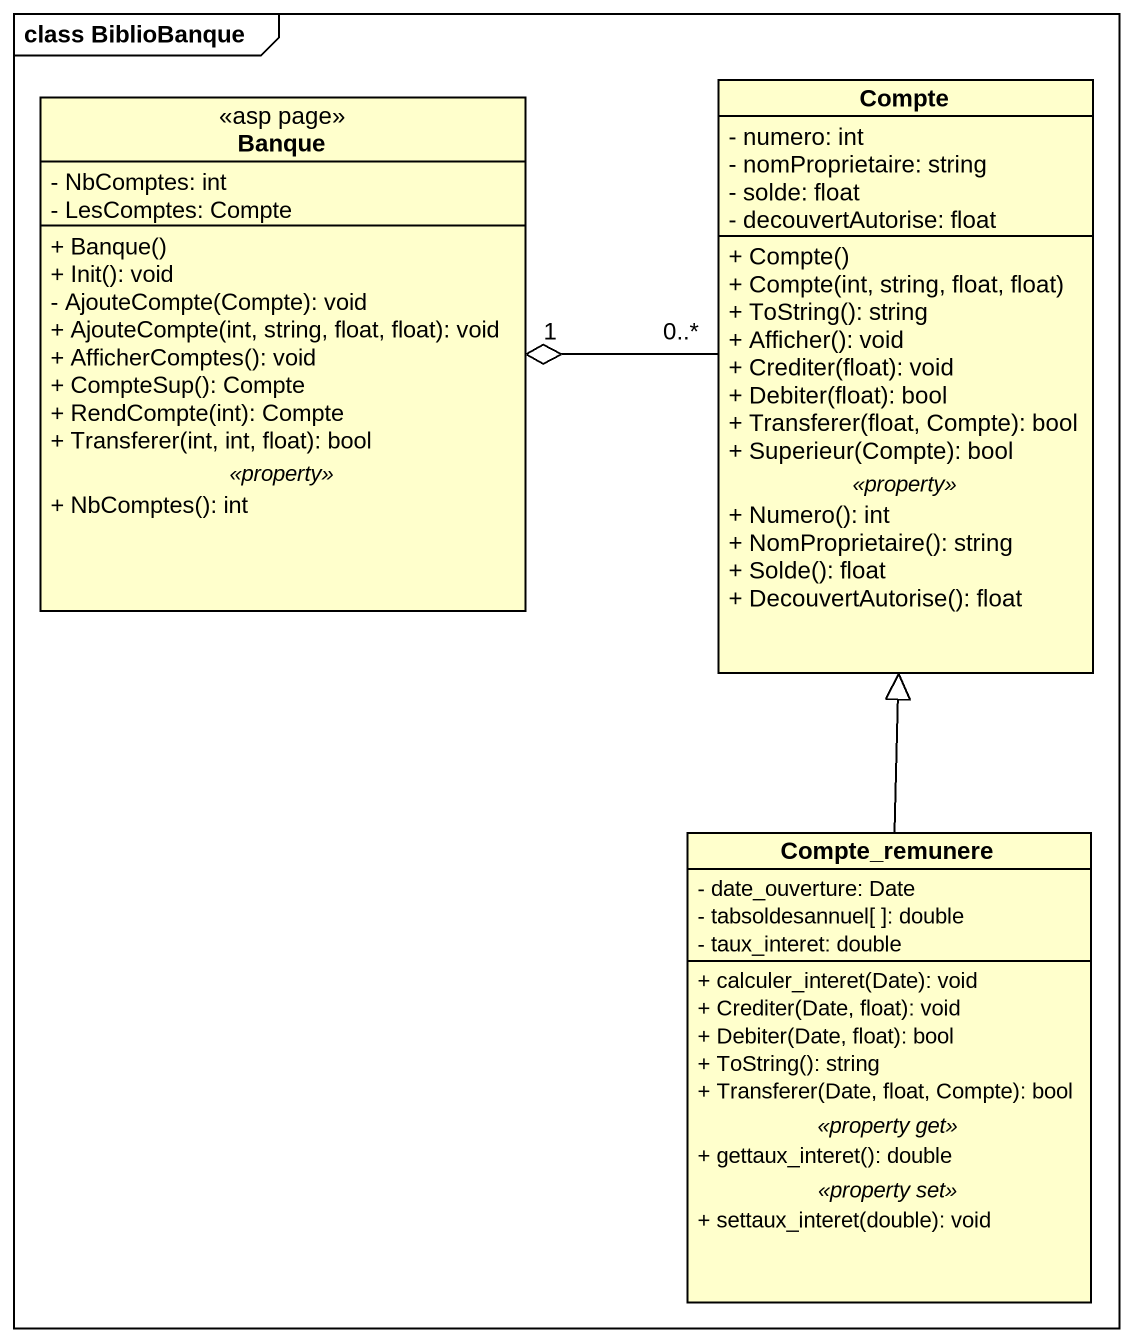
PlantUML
@startuml
mainframe class BiblioBanque
hide circle
hide empty members
skinparam classAttributeIconSize 0
class Compte {
  - numero: int
  - nomProprietaire: string
  - solde: float
  - decouvertAutorise: float
  --
  + Compte()
  + Compte(int, string, float, float)
  + ToString(): string
  + Afficher(): void
  + Crediter(float): void
  + Debiter(float): bool
  + Transferer(float, Compte): bool
  + Superieur(Compte): bool
  .. <<property>> ..
  + Numero(): int
  + NomProprietaire(): string
  + Solde(): float
  + DecouvertAutorise(): float
}
class Banque <<asp page>> {
  - NbComptes: int
  - LesComptes: Compte
  --
  + Banque()
  + Init(): void
  - AjouteCompte(Compte): void
  + AjouteCompte(int, string, float, float): void
  + AfficherComptes(): void
  + CompteSup(): Compte
  + RendCompte(int): Compte
  + Transferer(int, int, float): bool
  .. <<property>> ..
  + NbComptes(): int
}
class Compte_remunere {
  - date_ouverture: Date
  - tabsoldesannuel[ ]: double
  - taux_interet: double
  --
  + calculer_interet(Date): void
  + Crediter(Date, float): void
  + Debiter(Date, float): bool
  + ToString(): string
  + Transferer(Date, float, Compte): bool
  .. <<property get>> ..
  + gettaux_interet(): double
  .. <<property set>> ..
  + settaux_interet(double): void
}
Compte "0..*" -left-o "1" Banque
Compte_remunere -up-|> Compte
@enduml
